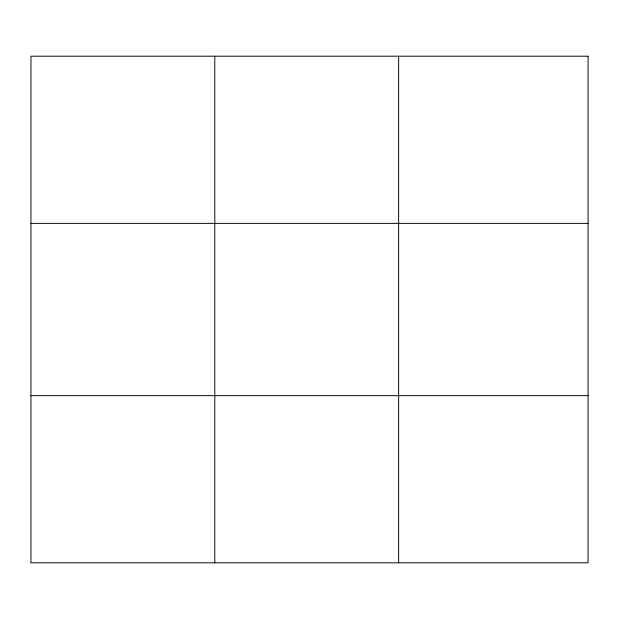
<?xml version="1.0" encoding="UTF-8"?>
<svg xmlns="http://www.w3.org/2000/svg" width="619" height="619" viewBox="0 0 619 619"><rect width="100%" height="100%" fill="white"/><g stroke="black" fill="none" stroke-linecap="round" stroke-linejoin="round"><path stroke-width="0.93" d="M214.793 562.803L214.793 56.197M398.636 562.803L398.636 56.197M30.95 223.374L588.05 223.374M30.95 395.626L588.05 395.626M588.05 56.197L588.05 562.803L30.95 562.803L30.95 56.197L588.05 56.197"/></g></svg>
